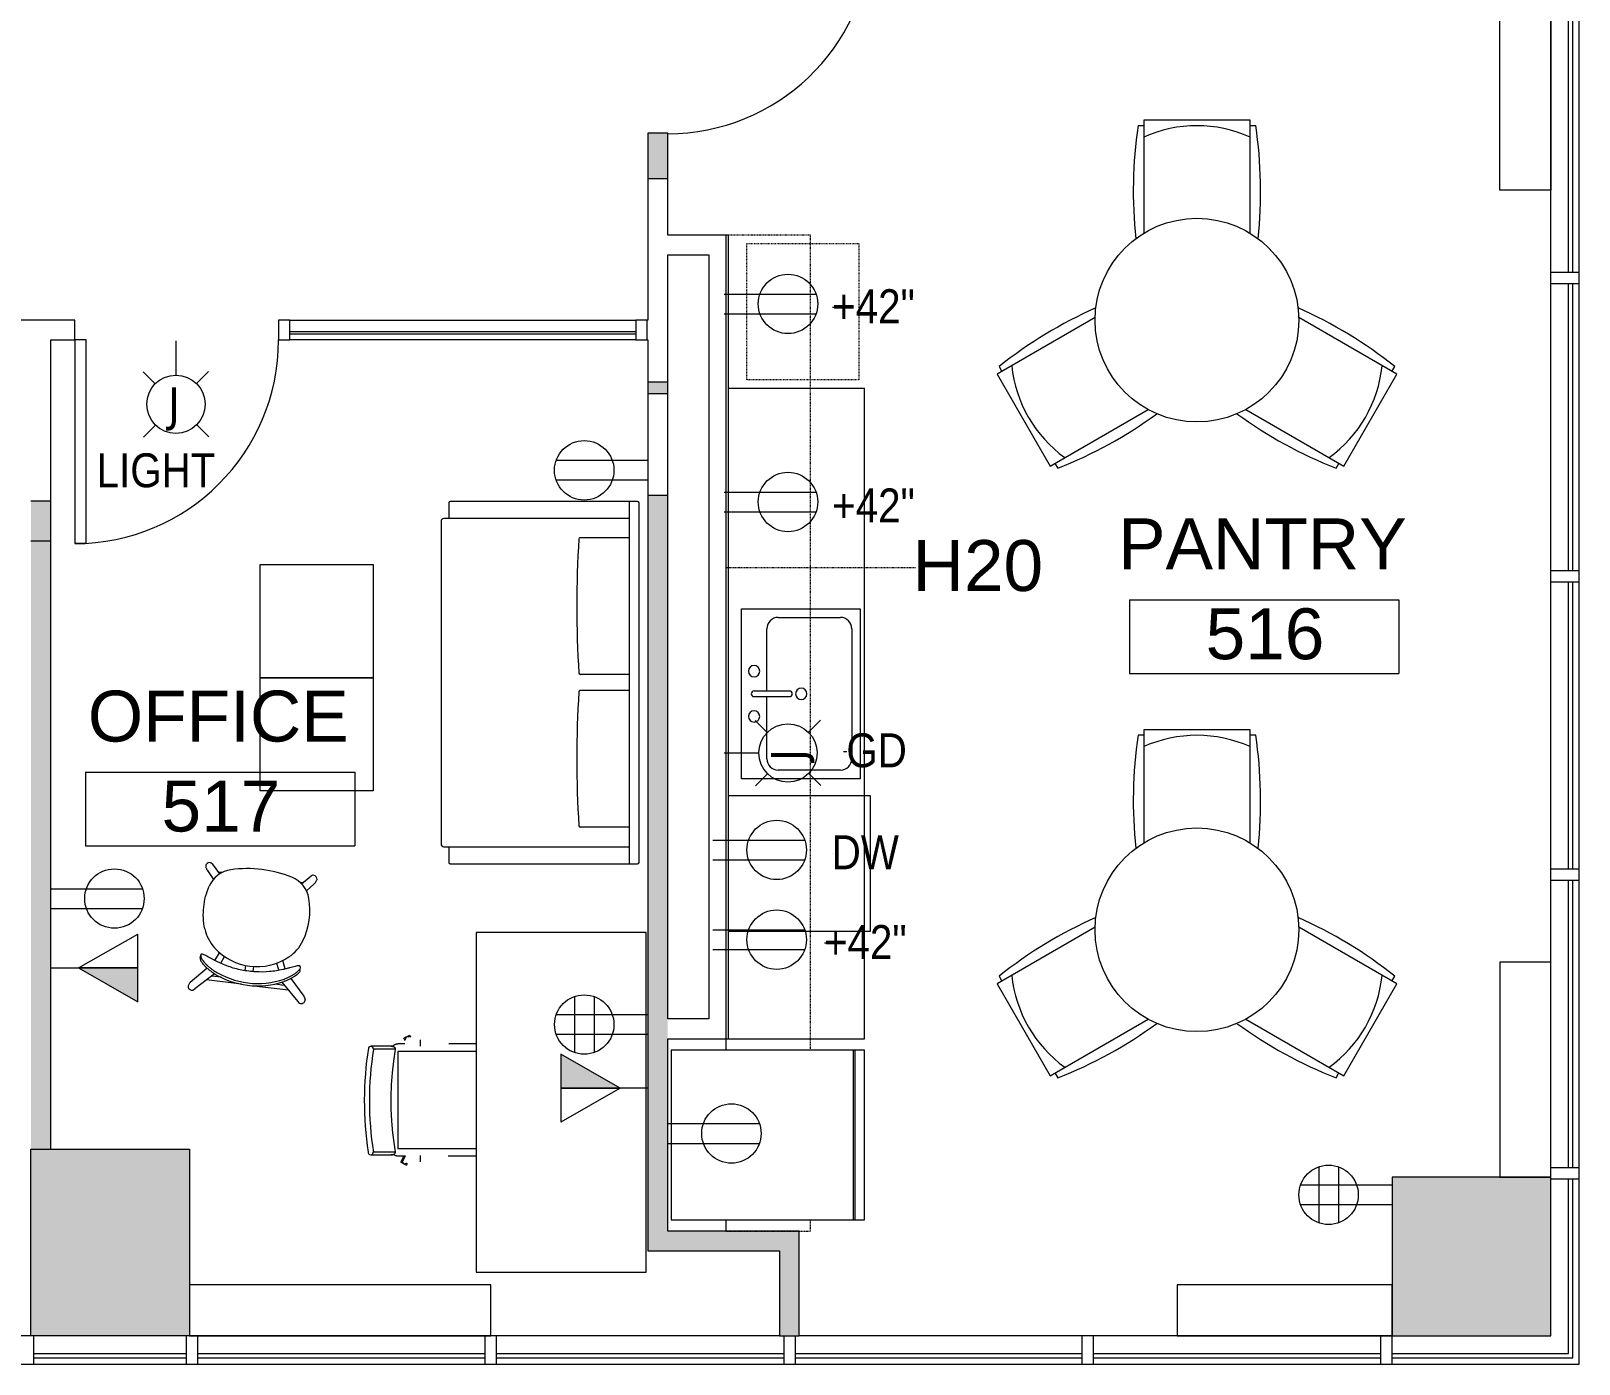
# Model space of a CAD drawing. Header units: inches. Extents: x 1 to 5284, y -575 to 1641.
# Drawn here: x 2940.5 to 3214, y -541 to -305.4 of the extents above; entities that cross this region are included whole.
import ezdxf

# ---------------------------------------------------------------- set-up
doc = ezdxf.new("R2010")
doc.units = ezdxf.units.IN
doc.header["$MEASUREMENT"] = 0
for name, pattern in [('Dash', [0.25, 0.125, -0.125]), ('Dash 1_16_', [0.125, 0.0625, -0.0625]), ('Overhead', [0.15625, 0.09375, -0.0625])]:
    doc.linetypes.add(name, pattern=pattern)
for name, color, linetype, lineweight in [('A-ANNO-NOTE', 131, 'Continuous', 20), ('A-AREA-IDEN', 2, 'Continuous', 20), ('A-DETL', 90, 'Continuous', 9), ('A-DOOR', 31, 'Continuous', 9), ('A-DOOR-FRAM', 31, 'Continuous', 9), ('A-GLAZ', 151, 'Continuous', 9), ('A-GLAZ-EXST', 7, 'Continuous', 9), ('A-WALL-PATT', 111, 'Continuous', 13), ('Bb-col', 7, 'Continuous', 9), ('Bb-cor', 7, 'Continuous', 9), ('CAD background - for revit_dwg', 8, 'Continuous', 9), ('E-ELEC-FIXT-IDEN', 2, 'Continuous', 9), ('G-ANNO-TEXT', 231, 'Continuous', 9), ('I-FURN', 30, 'Continuous', 9), ('I-FURN-PNLS', 30, 'Continuous', 9), ('I-WALL', 2, 'Continuous', 13), ('Mullion', 7, 'Continuous', 9), ('P-SANR-FIXT', 6, 'Continuous', 9), ('Q-CASE', 31, 'Continuous', 9), ('Q-SPCQ', 91, 'Continuous', 9), ('Q-SPCQ-HDLN', 91, 'Continuous', 9)]:
    doc.layers.add(name, color=color, linetype=linetype, lineweight=lineweight)
doc.styles.add('Arial', font='arial.ttf', dxfattribs={"height": 9})
doc.styles.add('Arial_2', font='arial.ttf', dxfattribs={"width": 0.85, "height": 6})
doc.styles.add('Tahoma', font='tahoma.ttf', dxfattribs={"height": 6})

# ---------------------------------------------------------------- blocks, each defined once
blk = doc.blocks.new('Single-Flush - With Sidelight - 36_ x 96_-1748356-New Construction - Tel_Data_Elec Plan')
at = {"layer": 'A-DOOR', "color": 250, "lineweight": 20}
for p, q in [((-16, -1.75), (-18, -1.75)), ((-18, -1.75), (-18, -37.75)), ((-16, -37.75), (-16, -1.75)), ((-16, -37.75), (-18, -37.75))]:
    blk.add_line(p, q, dxfattribs=at)
at = {"layer": 'A-DOOR'}
blk.add_arc((-18, -1.75), 36, 270, 0, dxfattribs=at)
at = {"layer": 'A-DOOR-FRAM', "color": 250, "lineweight": 20}
blk.add_line((83.09, 1.75), (83.09, -1.75), dxfattribs=at)
at = {"layer": 'A-GLAZ', "color": 250, "lineweight": 20}
for p, q in [((20, -0.75), (20, -0.25)), ((20, -0.25), (81.09, -0.25)), ((81.09, -0.75), (20, -0.75)), ((81.09, -0.25), (81.09, -0.75))]:
    blk.add_line(p, q, dxfattribs=at)
blk = doc.blocks.new('Counter Top _No Backsplash_1 - Standard Counter Top 2-1779365-New Construction - Tel_Data_Elec Plan')
at = {"layer": 'Q-CASE', "lineweight": 13}
for p, q in [((-47.26, 0), (-47.26, -14.5)), ((67.71, 0), (67.71, -14.5)), ((-47.26, -14.5), (-47.26, -24)), ((67.71, -14.5), (67.71, -24)), ((-47.26, -24), (67.71, -24))]:
    blk.add_line(p, q, dxfattribs=at)
blk = doc.blocks.new('Upper Cabinet - Standard Upper Cabinet-1757630-New Construction - Tel_Data_Elec Plan')
at = {"layer": 'Q-CASE', "lineweight": 13}
for p, q in [((-45.26, 0), (-47.26, 0)), ((128.77, 0), (-15.26, 0))]:
    blk.add_line(p, q, dxfattribs=at)
at = {"layer": 'Q-CASE', "linetype": 'Overhead'}
for p, q in [((-47.26, 0), (-47.26, -15)), ((128.77, -15), (128.77, 0)), ((-47.26, -15), (-45.26, -15)), ((-15.26, -15), (128.77, -15))]:
    blk.add_line(p, q, dxfattribs=at)
blk = doc.blocks.new('Table _ Chairs - Seats 3 - 3 Diameter-571322-New Construction - Tel_Data_Elec Plan')
at = {"layer": 'I-FURN'}
for p, q in [((-9.37, 34.37), (-10.37, 34.37)), ((-9.37, 35.37), (-9.37, 15.37)), ((9.38, 35.37), (-9.37, 35.37)), ((9.38, 15.37), (9.38, 35.37)), ((10.38, 34.37), (9.38, 34.37)), ((-17.99, 0.44), (-35.32, -9.57)), ((35.32, -9.57), (17.99, 0.44)), ((-34.96, -8.2), (-34.46, -9.07)), ((34.46, -9.07), (34.96, -8.2)), ((-35.32, -9.57), (-25.95, -25.81)), ((25.95, -25.81), (35.32, -9.57)), ((-25.95, -25.81), (-8.62, -15.8)), ((8.62, -15.8), (25.95, -25.81)), ((-25.08, -25.31), (-24.58, -26.17)), ((24.58, -26.17), (25.08, -25.31))]:
    blk.add_line(p, q, dxfattribs=at)
blk.add_circle((0, 0), 18, dxfattribs=at)
for centre, radius, start, end in [((66.41, 22.75), 77.66, 171.3911, 186.1722), ((0, 11.4), 22.97, 65.9148, 114.0852), ((-66.41, 22.75), 77.66, 353.8278, 8.6089), ((13.5, -68.89), 77.66, 113.8278, 128.6089), ((-13.5, -68.89), 77.66, 51.3911, 66.1722), ((-9.87, -5.7), 22.97, 185.9148, 234.0852), ((9.87, -5.7), 22.97, 305.9148, 354.0852), ((-52.91, 46.14), 77.66, 291.3911, 306.1722), ((52.91, 46.14), 77.66, 233.8278, 248.6089)]:
    blk.add_arc(centre, radius, start, end, dxfattribs=at)
blk = doc.blocks.new('Single-Flush - 36_ x 96_-1570086-New Construction - Tel_Data_Elec Plan')
at = {"layer": 'A-DOOR', "color": 250, "lineweight": 20}
for p, q in [((16.25, -1.75), (16.25, -37.77)), ((18, -1.75), (16.25, -1.75)), ((18, -1.75), (18, -37.77)), ((18, -37.77), (16.25, -37.77))]:
    blk.add_line(p, q, dxfattribs=at)
at = {"layer": 'A-DOOR'}
blk.add_arc((18, -1.75), 36.07, 180, 267.2188, dxfattribs=at)
blk = doc.blocks.new('FURN-SEATING-SOFA-2 _ 3 SEAT-LARGE - TWO SEAT-1733016-New Construction - Tel_Data_Elec Plan')
at = {"layer": 'I-FURN'}
for p, q in [((-46.5, 34.72), (-46.5, 1.62)), ((-46.5, 33.22), (17.53, 33.22)), ((17.28, 34.97), (-46.25, 34.97)), ((-43.49, 33.22), (-43.49, 0.5)), ((-40.09, 33.22), (-40.09, 24.54)), ((-15.94, 33.22), (-15.94, 24.6)), ((-13.07, 33.22), (-13.07, 24.54)), ((11.08, 33.22), (11.08, 24.6)), ((14.52, 0.5), (14.52, 33.22)), ((17.53, 1.63), (17.53, 34.72)), ((-46.25, 1.37), (-43.49, 1.37)), ((-42.99, 0), (14.02, 0)), ((14.52, 1.38), (17.28, 1.38))]:
    blk.add_line(p, q, dxfattribs=at)
for centre, radius, start, end in [((-46.25, 34.72), 0.25, 90, 180), ((17.28, 34.72), 0.25, 0, 90), ((-39.88, 24.54), 0.203, 180, 266.3987), ((-28.16, 210.74), 186.77, 266.3987, 273.6817), ((-16.19, 24.6), 0.25, 273.6817, 0), ((-12.86, 24.54), 0.203, 180, 266.3987), ((-1.14, 210.74), 186.77, 266.3987, 273.6817), ((10.83, 24.6), 0.25, 273.6817, 0), ((-46.25, 1.62), 0.25, 180, 270), ((-42.99, 0.5), 0.5, 180, 270), ((14.02, 0.5), 0.5, 270, 0), ((17.28, 1.63), 0.25, 270, 0)]:
    blk.add_arc(centre, radius, start, end, dxfattribs=at)
blk = doc.blocks.new('Steelcase Coalesse - Millbrae - Table - Side - 20__ D x 20__ W x 20__ H-1733018-New Construction - Tel_Data_Elec Plan')
at = {"layer": 'I-FURN'}
for p, q in [((-46.5, 0), (-46.5, 20)), ((-46.5, 20), (-26.54, 20)), ((-26.54, 20), (-26.54, 0)), ((-26.54, 0), (-46.5, 0))]:
    blk.add_line(p, q, dxfattribs=at)
blk = doc.blocks.new('CGI_Bench - CGI_Bench-1733011-New Construction - Tel_Data_Elec Plan')
at = {"layer": 'I-FURN-PNLS'}
h = blk.add_hatch(dxfattribs=at)
h.set_pattern_fill('FP_3', color=256, style=0, pattern_type=2)
h.set_pattern_definition([(180, (32.04, 38.733), (-3e-15, 24), []), (90, (32.04, 38.73), (72, -4e-15), [])])
h.paths.add_polyline_path([(31.46, 41.54), (31.5, 35.78), (31.54, 35.63), (31.75, 35.42), (32.12, 35.36), (32.41, 35.48), (32.45, 35.51), (32.61, 35.78), (32.63, 35.93), (32.58, 41.74), (32.45, 41.95), (32.19, 42.1), (31.81, 42.07), (31.63, 41.95), (31.53, 41.83), (31.48, 41.61)], flags=0)
h = blk.add_hatch(dxfattribs=at)
h.set_pattern_fill('FP_4', color=256, style=0, pattern_type=2)
h.set_pattern_definition([(180, (52.487, 38.733), (-3e-15, 24), []), (90, (52.49, 38.73), (72, -4e-15), [])])
h.paths.add_polyline_path([(51.9, 41.54), (51.93, 35.85), (51.99, 35.63), (52.3, 35.38), (52.49, 35.35), (52.78, 35.42), (52.99, 35.64), (53.07, 35.93), (53.05, 41.69), (52.9, 41.95), (52.64, 42.1), (52.48, 42.12), (52.14, 41.98), (51.98, 41.83), (51.93, 41.62)], flags=0)
for p, q in [((33.23, 48.19), (33.23, 44.33)), ((51.4, 44.31), (51.4, 48.17)), ((32.54, 43.8), (32.54, 42.49)), ((33.87, 43.85), (33.87, 30)), ((50.98, 43.85), (33.87, 43.85)), ((33.87, 43.8), (33.87, 30)), ((50.93, 43.85), (33.93, 43.85)), ((50.98, 30), (50.98, 43.85)), ((50.98, 30), (50.98, 43.8)), ((52.32, 42.6), (52.32, 43.8)), ((31.44, 43.33), (30.91, 42.35)), ((31.2, 42.2), (30.91, 42.35)), ((31.44, 43.33), (32.55, 42.73)), ((31.67, 42.99), (32.54, 42.52)), ((52.85, 42.55), (53.35, 42.79)), ((53.82, 41.78), (53.35, 42.79)), ((53.82, 41.78), (53.54, 41.65)), ((32.54, 34.97), (32.54, 30)), ((52.32, 30), (52.32, 34.86)), ((12, 30), (12, 0)), ((72, 30), (12, 30)), ((72, 0), (72, 30)), ((12, 0), (72, 0))]:
    blk.add_line(p, q, dxfattribs=at)
at = {"layer": 'I-FURN-PNLS', "flags": 128}
for points in [[(32.72, 48.65), (32.72, 48.01), (32.72, 47.43), (32.72, 46.91), (32.72, 46.44), (32.72, 46.03), (32.72, 45.69), (32.72, 45.4), (32.72, 45.17), (32.72, 45), (32.72, 44.89), (32.72, 44.84), (32.72, 44.83)], [(51.91, 44.82), (51.91, 44.85), (51.91, 44.94), (51.91, 45.09), (51.91, 45.3), (51.91, 45.57), (51.91, 45.9), (51.91, 46.29), (51.91, 46.74), (51.91, 47.25), (51.91, 47.81), (51.91, 48.43), (51.91, 48.63)], [(32.79, 44.6), (32.76, 44.55), (32.73, 44.5), (32.7, 44.45), (32.68, 44.4), (32.65, 44.35), (32.63, 44.3), (32.61, 44.25), (32.6, 44.2), (32.58, 44.14), (32.57, 44.09), (32.56, 44.03), (32.55, 43.98), (32.55, 43.92), (32.54, 43.87), (32.54, 43.81), (32.54, 43.8)], [(32.72, 44.83), (32.72, 44.86), (32.72, 44.96), (32.72, 45.04)], [(33.23, 44.33), (33.21, 44.33), (33.19, 44.33), (33.17, 44.33), (33.15, 44.33), (33.13, 44.34), (33.11, 44.34), (33.09, 44.35), (33.07, 44.35), (33.05, 44.36), (33.03, 44.37), (33.01, 44.38), (32.99, 44.38), (32.98, 44.39), (32.96, 44.4), (32.94, 44.42), (32.93, 44.43), (32.91, 44.44), (32.89, 44.45), (32.88, 44.47), (32.86, 44.48), (32.85, 44.5), (32.84, 44.51), (32.82, 44.53), (32.81, 44.54), (32.8, 44.56), (32.79, 44.58), (32.78, 44.6), (32.77, 44.61), (32.76, 44.63), (32.76, 44.65), (32.75, 44.67), (32.74, 44.69), (32.74, 44.71), (32.73, 44.73), (32.73, 44.75), (32.73, 44.77), (32.72, 44.79), (32.72, 44.81), (32.72, 44.83), (32.72, 44.83)], [(51.4, 44.31), (49.3, 44.63), (47.19, 44.87), (45.07, 45.03), (42.95, 45.1), (40.83, 45.08), (38.7, 44.98), (36.59, 44.8), (34.48, 44.53), (33.23, 44.33)], [(51.91, 44.82), (51.91, 44.8), (51.9, 44.78), (51.9, 44.76), (51.9, 44.74), (51.9, 44.72), (51.89, 44.7), (51.89, 44.68), (51.88, 44.66), (51.87, 44.64), (51.87, 44.62), (51.86, 44.6), (51.85, 44.58), (51.84, 44.56), (51.83, 44.55), (51.82, 44.53), (51.81, 44.51), (51.79, 44.5), (51.78, 44.48), (51.77, 44.47), (51.75, 44.45), (51.74, 44.44), (51.72, 44.43), (51.71, 44.41), (51.69, 44.4), (51.67, 44.39), (51.66, 44.38), (51.64, 44.37), (51.62, 44.36), (51.6, 44.35), (51.58, 44.34), (51.56, 44.34), (51.54, 44.33), (51.52, 44.33), (51.5, 44.32), (51.48, 44.32), (51.46, 44.31), (51.44, 44.31), (51.42, 44.31), (51.4, 44.31), (51.4, 44.31)], [(52.32, 43.8), (52.32, 43.85), (52.31, 43.91), (52.31, 43.97), (52.3, 44.02), (52.29, 44.07), (52.28, 44.13), (52.26, 44.18), (52.25, 44.24), (52.23, 44.29), (52.21, 44.34), (52.18, 44.39), (52.16, 44.44), (52.13, 44.49), (52.1, 44.54), (52.07, 44.58), (52.04, 44.63), (52.01, 44.67), (51.97, 44.71), (51.93, 44.76), (51.9, 44.8)], [(51.91, 45.02), (51.91, 44.89), (51.91, 44.83), (51.91, 44.82)], [(31.18, 42.83), (31.15, 42.75), (31.13, 42.65), (31.14, 42.56), (31.18, 42.48), (31.23, 42.4), (31.3, 42.34)], [(31.67, 42.99), (31.59, 43.02), (31.51, 43.03), (31.43, 43.02), (31.35, 42.99), (31.28, 42.95), (31.22, 42.9), (31.18, 42.83)], [(53.58, 42.27), (53.54, 42.34), (53.48, 42.4), (53.42, 42.45), (53.34, 42.48), (53.26, 42.49), (53.18, 42.48), (53.1, 42.46)], [(53.51, 41.85), (53.56, 41.92), (53.6, 42.01), (53.62, 42.1), (53.61, 42.19), (53.58, 42.27)]]:
    blk.add_lwpolyline(points, dxfattribs=at)
at = {"layer": 'I-FURN-PNLS'}
for centre, radius, start, end in [((33.93, 43.8), 0.053, 90, 180), ((50.93, 43.8), 0.053, 0, 90), ((31.51, 42.65), 0.373, 151.6127, 165.6924), ((31.51, 42.65), 0.373, 127.5002, 151.6127), ((53.24, 42.12), 0.373, 25, 49.1125), ((53.24, 42.12), 0.373, 10.9203, 25)]:
    blk.add_arc(centre, radius, start, end, dxfattribs=at)
for centre, major_axis, ratio, start_param, end_param in [((42.26, 1.13), (54.09, 0), 0.899459, 1.397913, 1.738627), ((33.23, 48.65), (0.507, 0), 0.899459, 1.570796, 4.712389), ((42.26, 1.13), (53.09, 0), 0.899459, 1.397883, 1.741819), ((51.4, 48.63), (-0.507, 0), 0.899459, 1.570796, 4.369819), ((33.23, 45.04), (0.507, 0), 0.99468, 3.141593, 3.403392), ((51.4, 45.02), (0.507, 0), 0.99468, 6.239129, 6.428751)]:
    blk.add_ellipse(centre, major_axis=major_axis, ratio=ratio, start_param=start_param, end_param=end_param, dxfattribs=at)
blk = doc.blocks.new('JCR4_JCR5_US - JCR4-1733013-New Construction - Tel_Data_Elec Plan')
at = {"layer": 'I-FURN'}
for p, q in [((-10.2, 10.88), (-10.37, 11.26)), ((-5.96, 8.77), (-9.16, 11.83)), ((6.04, 8.74), (9.19, 11.82)), ((10.23, 10.95), (10.38, 11.28)), ((-7.44, 7.96), (-10.12, 10.77)), ((-1.08, 10), (-7.25, 10)), ((-4.83, 9.22), (-6.43, 9.22)), ((1.08, 10), (7.33, 10)), ((4.82, 9.22), (6.53, 9.22)), ((7.47, 7.93), (10.13, 10.79)), ((-8.87, 6.32), (-8.85, 6.53)), ((-8.87, 6.32), (-8.87, 5.78)), ((-6.24, 6.38), (-5.62, 4.95)), ((-5.18, 6.75), (-4.65, 5.53)), ((-0.68, 7.54), (-0.68, 6.63)), ((0.75, 7.54), (0.75, 6.62)), ((5.19, 6.78), (4.64, 5.52)), ((6.26, 6.41), (5.62, 4.94)), ((8.87, 6.32), (8.84, 6.53)), ((8.87, 6.32), (8.87, 5.79)), ((-9.51, -9.2), (-8.28, -7.79)), ((9.51, -9.19), (8.28, -7.77)), ((-9.81, -9.68), (-9.86, -9.79)), ((-7.26, -8.93), (-8.77, -10.49)), ((-6.92, -9.18), (-7.5, -9.18)), ((6.89, -9.18), (7.51, -9.18)), ((7.25, -8.91), (8.77, -10.48)), ((9.81, -9.67), (9.86, -9.77))]:
    blk.add_line(p, q, dxfattribs=at)
for centre, radius, start, end in [((-9.78, 11.47), 0.628, 166.1474, 199.8082), ((-9.77, 11.47), 0.641, 121.9105, 166.1469), ((-9.63, 11.25), 0.899, 107.5968, 121.7121), ((-9.73, 11.44), 0.692, 34.8142, 104.6914), ((9.75, 11.43), 0.678, 75.592, 144.5315), ((9.65, 11.24), 0.884, 58.7684, 72.2669), ((9.77, 11.45), 0.641, 13.8528, 58.0897), ((9.71, 11.18), 0.567, 317.0423, 335.9672), ((9.78, 11.46), 0.628, 343.8206, 13.8528), ((-9.71, 11.16), 0.566, 209.829, 223.601), ((-0.01, -3.48), 10.13, 49.164, 130.836), ((-1.93, -1.26), 7.2, 130.836, 161.2232), ((1.9, -1.26), 7.2, 18.7614, 49.164), ((3.02, -2.95), 12.43, 161.2232, 196.5607), ((-4.15, -5.08), 4.95, 196.5607, 254.9181), ((4.12, -5.08), 4.95, 285.0819, 343.455), ((-9.38, -9.99), 0.519, 157, 181.5753), ((-9.18, -9.99), 0.716, 181.5753, 222.4247), ((-8.15, -10.39), 1.8, 139, 157), ((-9.27, -10.07), 0.594, 222.4247, 267.5753), ((-9.21, -10.02), 0.651, 262.5828, 312.7695), ((-0.01, 10.26), 20.83, 254.9181, 285.0819), ((9.21, -10), 0.651, 227.2305, 277.4172), ((9.27, -10.05), 0.594, 272.4247, 317.5753), ((8.15, -10.37), 1.8, 23, 41), ((9.18, -9.97), 0.716, 317.5753, 358.4247), ((9.38, -9.98), 0.519, 358.4247, 23)]:
    blk.add_arc(centre, radius, start, end, dxfattribs=at)
for centre, major_axis, ratio, start_param, end_param in [((0, -4.56), (-14.63, 0.06), 0.998476, 4.272146, 5.16045), ((0, -4.58), (-14.23, 0.06), 0.998613, 4.258968, 5.173893), ((1.04, 13.33), (9.82, 7.83), 0.171248, 2.935459, 3.086797), ((0.03, 12.52), (-8.76, 6.98), 0.171276, 3.198737, 3.354244)]:
    blk.add_ellipse(centre, major_axis=major_axis, ratio=ratio, start_param=start_param, end_param=end_param, dxfattribs=at)
for points, knots in [([(-8.85, 6.53), (-8.83, 6.58), (-8.79, 6.67), (-8.69, 6.82), (-8.59, 6.94), (-8.47, 7.07), (-8.29, 7.26), (-8.02, 7.5), (-7.65, 7.8), (-7.23, 8.1), (-6.77, 8.38), (-6.45, 8.54), (-6.28, 8.62)], [0, 0, 0, 0, 0.125, 0.1875, 0.25, 0.3125, 0.375, 0.5, 0.625, 0.75, 0.875, 1, 1, 1, 1]), ([(6.28, 8.62), (6.45, 8.54), (6.77, 8.38), (7.23, 8.1), (7.65, 7.8), (8.02, 7.5), (8.28, 7.26), (8.47, 7.07), (8.58, 6.94), (8.68, 6.82), (8.79, 6.67), (8.83, 6.58), (8.84, 6.53)], [0, 0, 0, 0, 0.125, 0.25, 0.375, 0.5, 0.625, 0.6875, 0.75, 0.8125, 0.875, 1, 1, 1, 1]), ([(-6.28, 8.17), (-6.45, 8.09), (-6.77, 7.92), (-7.23, 7.63), (-7.65, 7.32), (-8.02, 7.01), (-8.29, 6.76), (-8.47, 6.57), (-8.59, 6.44), (-8.69, 6.31), (-8.79, 6.16), (-8.83, 6.07), (-8.85, 6.02)], [0, 0, 0, 0, 0.125, 0.25, 0.375, 0.5, 0.625, 0.6875, 0.75, 0.8125, 0.875, 1, 1, 1, 1]), ([(-5.85, 6.53), (-5.49, 6.66), (-4.74, 6.91), (-3.18, 7.3), (-1.14, 7.58), (1.36, 7.57), (3.39, 7.27), (4.93, 6.88), (5.67, 6.63), (6.03, 6.5)], [0, 0, 0, 0, 0.1, 0.2, 0.4, 0.6, 0.8, 0.9, 1, 1, 1, 1]), ([(8.84, 6.02), (8.83, 6.07), (8.79, 6.16), (8.68, 6.31), (8.58, 6.44), (8.46, 6.58), (8.28, 6.77), (8.02, 7.02), (7.65, 7.33), (7.23, 7.63), (6.77, 7.92), (6.45, 8.09), (6.28, 8.17)], [0, 0, 0, 0, 0.125, 0.1875, 0.25, 0.3125, 0.375, 0.5, 0.625, 0.75, 0.875, 1, 1, 1, 1])]:
    blk.add_open_spline(points, degree=3, knots=knots, dxfattribs=at)
for points in [[(-8.84, 5.61), (-8.82, 5.57), (-8.76, 5.52), (-8.57, 5.52), (-8.29, 5.59), (-7.92, 5.72), (-7.49, 5.89), (-6.99, 6.09), (-6.44, 6.31), (-6.05, 6.46), (-5.85, 6.53)], [(6.03, 6.5), (6.22, 6.43), (6.59, 6.29), (7.11, 6.08), (7.57, 5.89), (7.98, 5.73), (8.33, 5.62), (8.59, 5.55), (8.77, 5.56), (8.83, 5.61), (8.84, 5.64)], [(8.72, 1.05), (9.13, -0.15), (9.58, -2.7), (9.23, -5.26), (8.86, -6.49)]]:
    blk.add_open_spline(points, degree=3, dxfattribs=at)
blk = doc.blocks.new('SPEC-APPL-DISHWASHER - 34_H x 24_W x 25_D ADA-1751838-New Construction - Tel_Data_Elec Plan')
at = {"layer": 'Q-SPCQ'}
for p, q in [((-12, -2), (-12, 12.5)), ((12, 12.5), (12, -2)), ((-12, -12.5), (-12, -2)), ((12, -2), (12, -12.5)), ((-12, -11.5), (12, -11.5)), ((12, -12.5), (-12, -12.5))]:
    blk.add_line(p, q, dxfattribs=at)
blk = doc.blocks.new('SPEC-APPL-REFRIGERATOR-BOTTOM FREEZER1 - 36_ x 32_ _25 cu_ft__-1752804-New Construction - Tel_Data_Elec Plan')
at = {"layer": 'Q-SPCQ'}
for p, q in [((16.875, -2.125), (-13.125, -2.125)), ((-13.125, -2.125), (-13.125, -34.625)), ((16.875, -34.625), (16.875, -2.125)), ((16.875, -34.25), (-13.125, -34.25)), ((-13.125, -34.25), (-13.125, -36.25)), ((-13.125, -34.625), (16.875, -34.625)), ((16.875, -36.25), (16.875, -34.25)), ((-13.125, -36.25), (16.875, -36.25))]:
    blk.add_line(p, q, dxfattribs=at)
blk = doc.blocks.new('Sink Kitchen-Single - 30_ x 21_-1754605-New Construction - Tel_Data_Elec Plan')
at = {"layer": 'P-SANR-FIXT', "lineweight": 13}
for p, q in [((-14.38, 10.41), (15.62, 10.41)), ((-14.38, 1.66), (-14.38, 10.41)), ((-10.88, 8.91), (12.12, 8.91)), ((15.62, 10.41), (15.62, 1.66)), ((-12.88, 1.66), (-12.88, 6.91)), ((14.12, 6.91), (14.12, 1.66)), ((-14.38, -10.59), (-14.38, 1.66)), ((-12.88, -4.09), (-12.88, 1.66)), ((14.12, 1.66), (14.12, -4.09)), ((15.62, 1.66), (15.62, -10.59)), ((0.12, -8.34), (0.12, -2.09)), ((1.12, -8.34), (1.12, -2.09)), ((0.12, -6.09), (-10.88, -6.09)), ((12.12, -6.09), (1.12, -6.09)), ((15.62, -10.59), (-14.38, -10.59))]:
    blk.add_line(p, q, dxfattribs=at)
for centre, radius, start, end in [((-10.88, 6.91), 2, 90, 180), ((12.12, 6.91), 2, 360, 90), ((0.62, 0), 1, 360, 180), ((0.62, 0), 1, 180, 0), ((0.62, -2.09), 0.5, 360, 180), ((-10.88, -4.09), 2, 180, 270), ((12.12, -4.09), 2, 270, 0), ((-3.38, -8.34), 1, 360, 180), ((4.62, -8.34), 1, 0, 180), ((-3.38, -8.34), 1, 180, 0), ((0.62, -8.34), 0.5, 180, 0), ((4.62, -8.34), 1, 180, 0)]:
    blk.add_arc(centre, radius, start, end, dxfattribs=at)
blk = doc.blocks.new('SPEC-APPL-MICROWAVE - 24_W x 18_D x 14_H-1774123-New Construction - Tel_Data_Elec Plan')
at = {"layer": 'Q-SPCQ-HDLN', "linetype": 'Dash'}
for p, q in [((-12.0625, -2.25), (-12.0625, 9)), ((-12.0625, 9), (12.0625, 9)), ((12.0625, 9), (12.0625, -2.25)), ((-12.0625, -10.75), (-12.0625, -2.25)), ((12.0625, -2.25), (12.0625, -10.75)), ((12.0625, -10.75), (-12.0625, -10.75))]:
    blk.add_line(p, q, dxfattribs=at)
blk = doc.blocks.new('CAD background - for revit_dwg-1564186-New Construction - Tel_Data_Elec Plan')
at = {"lineweight": 9}
h = blk.add_hatch(color=256, dxfattribs=at)
h.paths.add_polyline_path([(1469.42, 5), (1473.5, 5), (1473.5, 38), (1445.5, 38), (1445.5, 5), (1468.92, 5)], flags=0)
h.paths.add_polyline_path([(2194, 5), (2194, 33), (2166, 33), (2166, 5)], flags=0)
h.paths.add_polyline_path([(245.5, 5), (273.5, 5), (273.5, 38), (245.5, 38)], flags=0)
h.paths.add_polyline_path([(485.5, 5), (513.5, 5), (513.5, 38), (485.5, 38)], flags=0)
h.paths.add_polyline_path([(1233.5, 5), (1233.5, 38), (1205.5, 38), (1205.5, 5), (1230, 5)], flags=0)
h.paths.add_polyline_path([(1953.5, 5), (1953.5, 38), (1925.5, 38), (1925.5, 5), (1945.8, 5)], flags=0)
h.paths.add_polyline_path([(965.5, 5), (993.5, 5), (993.5, 38), (965.5, 38)], flags=0)
h.paths.add_polyline_path([(1685.5, 5), (1713.5, 5), (1713.5, 38), (1685.5, 38), (1685.5, 16.3)], flags=0)
h.paths.add_polyline_path([(725.5, 5), (753.5, 5), (753.5, 38), (725.5, 38), (725.5, 16.3)], flags=0)
h.paths.add_polyline_path([(737.41, 245), (751.5, 245), (751.5, 250), (755, 250), (755, 275.5), (726.5, 275.5), (726.5, 245), (730, 245)], flags=0)
h.paths.add_polyline_path([(2161, 245.5), (2194, 245.5), (2194, 273.5), (2161, 273.5)], flags=0)
h.paths.add_polyline_path([(5, 245.5), (38, 245.5), (38, 273.5), (5, 273.5)], flags=0)
h.paths.add_polyline_path([(1229, 246.5), (1232.5, 246.5), (1232.5, 272.25), (1208.75, 272.25), (1208.75, 246.5)], flags=0)
h.paths.add_polyline_path([(1952.5, 246.5), (1952.5, 272.5), (1891.5, 272.5), (1891.5, 246.5), (1947, 246.5)], flags=0)
h.paths.add_polyline_path([(1472.5, 246.5), (1472.5, 272.5), (1446.5, 272.5), (1446.5, 246.5), (1469, 246.5)], flags=0)
h.paths.add_polyline_path([(491.17, 246.5), (512.5, 246.5), (512.5, 272.5), (486.5, 272.5), (486.5, 246.5)], flags=0)
h.paths.add_polyline_path([(1709, 246.5), (1712.5, 246.5), (1712.5, 272.5), (1686.5, 272.5), (1686.5, 246.5), (1690, 246.5)], flags=0)
h.paths.add_polyline_path([(999, 250), (1022, 250), (1022, 272.5), (970, 272.5), (970, 250)], flags=0)
h.paths.add_polyline_path([(5, 485.5), (38, 485.5), (38, 513.5), (5, 513.5)], flags=0)
h.paths.add_polyline_path([(2194, 485.5), (2194, 513.5), (2161, 513.5), (2161, 485.5)], flags=0)
h.paths.add_polyline_path([(1945.8, 486.5), (1952.5, 486.5), (1952.5, 512.5), (1926.5, 512.5), (1926.5, 486.5), (1943.5, 486.5)], flags=0)
h.paths.add_polyline_path([(1690, 486.5), (1712.5, 486.5), (1712.5, 512.5), (1686.5, 512.5), (1686.5, 486.5)], flags=0)
h.paths.add_polyline_path([(1451.02, 486.5), (1476.77, 486.5), (1476.77, 512.5), (1450.77, 512.5), (1450.77, 486.5)], flags=0)
h.paths.add_polyline_path([(752.5, 486.5), (752.5, 512.5), (726.5, 512.5), (726.5, 486.5), (730, 486.5)], flags=0)
h.paths.add_polyline_path([(486.5, 486.5), (512.5, 486.5), (512.5, 512.5), (486.5, 512.5)], flags=0)
h.paths.add_polyline_path([(272.5, 486.5), (272.5, 512.5), (246.5, 512.5), (246.5, 486.5)], flags=0)
h.paths.add_polyline_path([(38, 725.5), (38, 753.5), (5, 753.5), (5, 725.5)], flags=0)
h.paths.add_polyline_path([(2161, 725.5), (2194, 725.5), (2194, 753.5), (2161, 753.5)], flags=0)
h.paths.add_polyline_path([(752.5, 726.5), (752.5, 752.5), (726.5, 752.5), (726.5, 726.5)], flags=0)
h.paths.add_polyline_path([(1450.77, 726.5), (1476.77, 726.5), (1476.77, 752.5), (1450.77, 752.5)], flags=0)
h.paths.add_polyline_path([(1686.5, 726.5), (1712.5, 726.5), (1712.5, 752.5), (1686.5, 752.5)], flags=0)
h.paths.add_polyline_path([(246.5, 726.5), (272.5, 726.5), (272.5, 752.5), (246.5, 752.5)], flags=0)
h.paths.add_polyline_path([(486.5, 726.5), (512.5, 726.5), (512.5, 752.5), (486.5, 752.5)], flags=0)
h.paths.add_polyline_path([(1952.5, 726.5), (1952.5, 752.5), (1926.5, 752.5), (1926.5, 726.5)], flags=0)
h.paths.add_polyline_path([(5, 965.5), (38, 965.5), (38, 993.5), (5, 993.5)], flags=0)
h.paths.add_polyline_path([(2194, 965.5), (2194, 993.5), (2161, 993.5), (2161, 965.5)], flags=0)
h.paths.add_polyline_path([(728.81, 966.5), (752.5, 966.5), (752.5, 992.5), (728.81, 992.5), (728.81, 991)], flags=0)
h.paths.add_polyline_path([(1206.5, 966.5), (1232.5, 966.5), (1232.5, 992.5), (1206.5, 992.5), (1206.5, 977.34)], flags=0)
h.paths.add_polyline_path([(1446.5, 966.5), (1472.5, 966.5), (1472.5, 992.5), (1446.5, 992.5), (1446.5, 981.01)], flags=0)
h.paths.add_polyline_path([(992.5, 966.5), (992.5, 992.5), (966.5, 992.5), (966.5, 966.5)], flags=0)
h.paths.add_polyline_path([(1712.5, 966.5), (1712.5, 992.5), (1686.5, 992.5), (1686.5, 966.5)], flags=0)
h.paths.add_polyline_path([(512.5, 966.5), (512.5, 992.5), (486.5, 992.5), (486.5, 966.5)], flags=0)
h.paths.add_polyline_path([(1952.5, 966.5), (1952.5, 992.5), (1926.5, 992.5), (1926.5, 966.5)], flags=0)
h.paths.add_polyline_path([(272.5, 966.5), (272.5, 992.5), (246.5, 992.5), (246.5, 966.5)], flags=0)
at = {"layer": 'A-GLAZ-EXST'}
for p, q in [((2197.13, 193), (2197.13, 243.75)), ((2197.88, 193), (2197.88, 243.75)), ((2197.13, 140.25), (2197.13, 191)), ((2197.88, 140.25), (2197.88, 191)), ((2197.13, 87.5), (2197.13, 138.25)), ((2197.88, 87.5), (2197.88, 138.25)), ((2197.13, 34.75), (2197.13, 85.5)), ((2197.88, 34.75), (2197.88, 85.5)), ((1926, 1.87), (1953, 1.87)), ((1926, 1.12), (1953, 1.12)), ((1955, 1.87), (2005.75, 1.87)), ((1955, 1.12), (2005.75, 1.12)), ((2007.75, 1.87), (2058.5, 1.87)), ((2007.75, 1.12), (2058.5, 1.12)), ((2060.5, 1.87), (2111.25, 1.87)), ((2060.5, 1.12), (2111.25, 1.12)), ((2113.25, 1.87), (2164, 1.87)), ((2113.25, 1.12), (2164, 1.12))]:
    blk.add_line(p, q, dxfattribs=at)
at = {"layer": 'A-GLAZ-EXST', "flags": 128}
for points in [[(2166, 1.87), (2197.13, 1.87), (2197.13, 32.75)], [(2166, 1.12), (2197.88, 1.12), (2197.88, 32.75)]]:
    blk.add_lwpolyline(points, dxfattribs=at)
at = {"layer": 'Bb-col'}
blk.add_line((1925.5, 5), (1925.5, 38), dxfattribs=at)
at = {"layer": 'Bb-col', "flags": 128}
blk.add_lwpolyline([(1929, 38), (1953.5, 38), (1953.5, 5), (1925.5, 5)], dxfattribs=at)
blk.add_lwpolyline([(2194, 5), (2194, 33), (2166, 33), (2166, 5)], close=True, dxfattribs=at)
at = {"layer": 'Bb-cor'}
for p, q in [((2194, 32.75), (2194, 377.78)), ((2057.75, 5), (1821.25, 5))]:
    blk.add_line(p, q, dxfattribs=at)
at = {"layer": 'Bb-cor', "flags": 128}
for points in [[(0, 1074.28), (0, 0), (2199, 0), (2199, 1074.28)], [(2166, 5), (2166, 14), (2128, 14), (2128, 5), (2166, 5), (2061.25, 5)]]:
    blk.add_lwpolyline(points, dxfattribs=at)
for points in [[(2194, 245.5), (2194, 207.5), (2185, 207.5), (2185, 245.5)], [(2194, 33), (2194, 71), (2185, 71), (2185, 33)], [(1953.5, 14), (1953.5, 5), (2006.75, 5), (2006.75, 14)]]:
    blk.add_lwpolyline(points, close=True, dxfattribs=at)
at = {"layer": 'Mullion'}
for p, q in [((2194, 193), (2199, 193)), ((2194, 191), (2199, 191)), ((2194, 140.25), (2199, 140.25)), ((2194, 138.25), (2199, 138.25)), ((2194, 87.5), (2199, 87.5)), ((2194, 85.5), (2199, 85.5)), ((2194, 34.75), (2199, 34.75)), ((2194, 32.75), (2199, 32.75)), ((1926, 0), (1926, 5)), ((1953, 0), (1953, 5)), ((1955, 0), (1955, 5)), ((2005.75, 0), (2005.75, 5)), ((2007.75, 0), (2007.75, 5)), ((2058.5, 5), (2058.5, 0)), ((2060.5, 5), (2060.5, 0)), ((2111.25, 0), (2111.25, 5)), ((2113.25, 0), (2113.25, 5)), ((2164, 0), (2164, 5)), ((2166, 0), (2166, 5))]:
    blk.add_line(p, q, dxfattribs=at)
blk = doc.blocks.new('FORM Room Tag - Name _ Number-61107-New Construction - Tel_Data_Elec Plan')
at = {"layer": 'A-AREA-IDEN'}
for p, q in [((-0.2444, -0.0231), (-0.2444, -0.1589)), ((-0.2444, -0.0231), (0.2515, -0.0231)), ((0.2515, -0.0231), (0.2515, -0.1589)), ((-0.2444, -0.1589), (0.2515, -0.1589))]:
    blk.add_line(p, q, dxfattribs=at)

msp = doc.modelspace()

# ---------------------------------------------------------------- hatches: boundary and pattern name
at = {"layer": 'A-ANNO-NOTE', "lineweight": 9}
for points in [[(2959.35, -477.01), (2959.35, -471.01), (2948.89, -471.01)], [(3044.56, -492.26), (3034.1, -486.26), (3034.1, -492.26)]]:
    msp.add_hatch(color=256, dxfattribs=at).paths.add_polyline_path(points, flags=0)
at = {"layer": 'A-WALL-PATT'}
h = msp.add_hatch(color=8, dxfattribs=at)
h.paths.add_polyline_path([(3049.47, -521.01), (3052.97, -521.01), (3052.97, -387.48), (3049.47, -387.48), (3049.47, -454.18)], flags=0)
h.paths.add_polyline_path([(3049.47, -369.48), (3052.97, -369.48), (3052.97, -367.48), (3049.47, -367.48)], flags=0)
h.paths.add_polyline_path([(3049.47, -331.48), (3052.97, -331.48), (3052.97, -323.48), (3049.47, -323.48)], flags=0)
h.paths.add_polyline_path([(3049.47, -287.48), (3052.97, -287.48), (3052.97, -277.77), (3049.47, -277.77)], flags=0)
h.paths.add_polyline_path([(3051.97, -205.51), (3052.97, -205.51), (3052.97, -203.51), (3049.47, -203.51), (3049.47, -205.51), (3051.47, -205.51)], flags=0)
h.paths.add_polyline_path([(3049.47, -167.48), (3052.97, -167.48), (3052.97, -155.51), (3049.47, -155.51)], flags=0)
h.paths.add_polyline_path([(3052.97, -118.26), (3052.97, -116.26), (3049.47, -116.26), (3049.47, -118.26), (3051.97, -118.26)], flags=0)
h.paths.add_polyline_path([(3052.97, -72.98), (3052.97, -43.26), (3049.47, -43.26), (3049.47, -72.98), (3051.97, -72.98)], flags=0)
for points in [[(2943.97, -503.01), (2943.97, -388.51), (2940.47, -388.51), (2940.47, -503.01)], [(3072.72, -521.01), (3076.22, -521.01), (3076.22, -517.51), (3052.97, -517.51), (3052.97, -521.01), (3063.22, -521.01)], [(3076.22, -536.01), (3076.22, -521.01), (3072.72, -521.01), (3072.72, -536.01)]]:
    msp.add_hatch(color=8, dxfattribs=at).paths.add_polyline_path(points, flags=0)

# ---------------------------------------------------------------- linework, layer by layer
at = {"layer": 'A-ANNO-NOTE'}
for p, q in [((3062.97, -351.9), (3079.17, -351.9)), ((3062.97, -355.38), (3079.17, -355.38)), ((2966.09, -360.14), (2966.09, -366.23)), ((2962.41, -367.77), (2960.28, -365.65)), ((2969.7, -367.71), (2971.83, -365.58)), ((2962.47, -375.06), (2960.35, -377.19)), ((2969.77, -375), (2971.89, -377.12)), ((3049.47, -381.31), (3033.27, -381.31)), ((3049.47, -384.79), (3033.27, -384.79)), ((3062.97, -386.91), (3079.17, -386.91)), ((3062.97, -390.4), (3079.17, -390.4)), ((3070.54, -429.39), (3068.42, -427.27)), ((3077.83, -429.33), (3079.96, -427.2)), ((3062.97, -433.01), (3069.06, -433.01)), ((3070.61, -436.68), (3068.48, -438.81)), ((3077.9, -436.62), (3080.02, -438.74)), ((3060.97, -448.41), (3077.17, -448.41)), ((3060.97, -451.9), (3077.17, -451.9)), ((2943.97, -457), (2960.17, -457)), ((2943.97, -460.48), (2960.17, -460.48)), ((3060.97, -464.27), (3077.17, -464.27)), ((2948.89, -471.01), (2959.35, -465.01)), ((2959.35, -477.01), (2959.35, -465.01)), ((3060.97, -467.76), (3077.17, -467.76)), ((2943.97, -471.01), (2959.35, -471.01)), ((2959.35, -471.01), (2948.89, -471.01)), ((2948.89, -471.01), (2959.35, -477.01)), ((2948.89, -471.01), (2959.35, -477.01)), ((2959.35, -477.01), (2959.35, -471.01)), ((3036.49, -476.06), (3036.49, -485.97)), ((3039.97, -476.06), (3039.97, -485.97)), ((3049.47, -479.27), (3033.28, -479.27)), ((3049.47, -482.76), (3033.28, -482.76)), ((3034.1, -486.26), (3034.1, -492.26)), ((3044.56, -492.26), (3034.1, -486.26)), ((3034.1, -486.26), (3034.1, -498.26)), ((3044.56, -492.26), (3034.1, -486.26)), ((3034.1, -492.26), (3044.56, -492.26)), ((3049.47, -492.26), (3034.1, -492.26)), ((3044.56, -492.26), (3034.1, -498.26)), ((3052.97, -498.52), (3069.17, -498.52)), ((3052.97, -502.01), (3069.17, -502.01)), ((3167.99, -506.16), (3167.99, -516.07)), ((3171.47, -506.16), (3171.47, -516.07)), ((3180.97, -509.37), (3164.78, -509.37)), ((3180.97, -512.86), (3164.78, -512.86))]:
    msp.add_line(p, q, dxfattribs=at)
for centre, radius in [((3074.22, -353.64), 5.25), ((2966.09, -371.38), 5.16), ((3038.22, -383.05), 5.25), ((3074.22, -388.65), 5.25), ((3074.22, -433.01), 5.16), ((3072.22, -450.15), 5.25), ((2955.22, -458.74), 5.25), ((3072.22, -466.01), 5.25), ((3038.23, -481.01), 5.25), ((3064.22, -500.26), 5.25), ((3169.73, -511.11), 5.25)]:
    msp.add_circle(centre, radius, dxfattribs=at)
at = {"layer": 'A-DETL', "linetype": 'Dash 1_16_'}
msp.add_line((3063.22, -400.23), (3096.72, -400.23), dxfattribs=at)
at = {"layer": 'E-ELEC-FIXT-IDEN'}
for p, q in [((3084.05, -354.27), (3082.11, -354.27)), ((3084.05, -432.77), (3084.62, -432.77)), ((3082.05, -450.78), (3082.04, -450.78)), ((3082.05, -466.64), (3080.66, -466.64))]:
    msp.add_line(p, q, dxfattribs=at)
at = {"layer": 'I-WALL', "color": 250, "lineweight": 20}
for p, q in [((3052.97, -323.48), (3049.47, -323.48)), ((3049.47, -323.48), (3049.47, -356.51)), ((3052.97, -341.48), (3052.97, -323.48)), ((3063.72, -341.48), (3052.97, -341.48)), ((3063.72, -483.51), (3063.72, -341.48)), ((3052.97, -480.01), (3052.97, -344.98)), ((3052.97, -344.98), (3060.22, -344.98)), ((3060.22, -344.98), (3060.22, -480.01)), ((2948.22, -356.51), (2936.22, -356.51)), ((2948.22, -360.01), (2948.22, -356.51)), ((2986.22, -356.51), (2984.22, -356.51)), ((2984.22, -356.51), (2984.22, -360.01)), ((2986.22, -360.01), (2986.22, -356.51)), ((3049.47, -356.51), (3047.31, -356.51)), ((3047.31, -356.51), (3047.31, -360.01)), ((2943.97, -360.01), (2948.22, -360.01)), ((2943.97, -503.01), (2943.97, -360.01)), ((2984.22, -360.01), (2986.22, -360.01)), ((3047.31, -360.01), (3049.47, -360.01)), ((3049.47, -360.01), (3049.47, -521.01)), ((2943.97, -388.51), (2940.47, -388.51)), ((2940.47, -395.51), (2943.97, -395.51)), ((3060.22, -480.01), (3052.97, -480.01)), ((3052.97, -517.51), (3052.97, -483.51)), ((3052.97, -483.51), (3063.72, -483.51)), ((2940.47, -503.01), (2943.97, -503.01)), ((3076.22, -517.51), (3052.97, -517.51)), ((3076.22, -536.01), (3076.22, -517.51)), ((3049.47, -521.01), (3072.72, -521.01)), ((3072.72, -521.01), (3072.72, -536.01)), ((3072.72, -536.01), (3076.22, -536.01))]:
    msp.add_line(p, q, dxfattribs=at)
at = {"layer": 'I-WALL'}
for p, q in [((3049.47, -331.48), (3052.97, -331.48)), ((2986.22, -356.51), (3047.31, -356.51)), ((3047.31, -360.01), (2986.22, -360.01)), ((3052.97, -367.48), (3049.47, -367.48)), ((3049.47, -369.48), (3052.97, -369.48)), ((3052.97, -387.48), (3049.47, -387.48))]:
    msp.add_line(p, q, dxfattribs=at)

# ---------------------------------------------------------------- block references
at = {"layer": 'A-AREA-IDEN', "xscale": 95.99999999999994, "yscale": 95.99999999999994, "zscale": 95.99999999999994}
for p in [(3158.02, -403.73), (2973.56, -434.17)]:
    msp.add_blockref('FORM Room Tag - Name _ Number-61107-New Construction - Tel_Data_Elec Plan', p, dxfattribs=at)
at = {"layer": 'A-DOOR', "lineweight": 13, "rotation": 89.9999999999999}
msp.add_blockref('Single-Flush - 36_ x 96_-1570086-New Construction - Tel_Data_Elec Plan', (3051.22, -305.48), dxfattribs=at)
at = {"layer": 'A-DOOR', "lineweight": 13}
msp.add_blockref('Single-Flush - With Sidelight - 36_ x 96_-1748356-New Construction - Tel_Data_Elec Plan', (2966.22, -358.26), dxfattribs=at)
at = {"layer": 'CAD background - for revit_dwg', "color": 7}
msp.add_blockref('CAD background - for revit_dwg-1564186-New Construction - Tel_Data_Elec Plan', (1014.97, -541.01), dxfattribs=at)
at = {"layer": 'I-FURN'}
for p in [(3146.47, -356.51), (3146.47, -464.26)]:
    msp.add_blockref('Table _ Chairs - Seats 3 - 3 Diameter-571322-New Construction - Tel_Data_Elec Plan', p, dxfattribs=at)
for name, p, rotation in [('FURN-SEATING-SOFA-2 _ 3 SEAT-LARGE - TWO SEAT-1733016-New Construction - Tel_Data_Elec Plan', (3012.93, -435.06), 269.9999999999999), ('Steelcase Coalesse - Millbrae - Table - Side - 20__ D x 20__ W x 20__ H-1733018-New Construction - Tel_Data_Elec Plan', (2954.42, -399.71), 180), ('Steelcase Coalesse - Millbrae - Table - Side - 20__ D x 20__ W x 20__ H-1733018-New Construction - Tel_Data_Elec Plan', (2954.42, -419.71), 180), ('JCR4_JCR5_US - JCR4-1733013-New Construction - Tel_Data_Elec Plan', (2979.97, -464.09), 173.0000000000011)]:
    msp.add_blockref(name, p, dxfattribs=dict(at, rotation=rotation))
at = {"layer": 'I-FURN-PNLS', "rotation": 90.00000000000053}
msp.add_blockref('CGI_Bench - CGI_Bench-1733011-New Construction - Tel_Data_Elec Plan', (3049.15, -536.76), dxfattribs=at)
at = {"layer": 'P-SANR-FIXT', "lineweight": 13, "rotation": 269.9999999999998}
msp.add_blockref('Sink Kitchen-Single - 30_ x 21_-1754605-New Construction - Tel_Data_Elec Plan', (3076.57, -421.93), dxfattribs=at)
at = {"layer": 'Q-CASE', "lineweight": 13}
for name, p, rotation in [('Upper Cabinet - Standard Upper Cabinet-1757630-New Construction - Tel_Data_Elec Plan', (3063.22, -470.25), 89.99999999999953), ('Counter Top _No Backsplash_1 - Standard Counter Top 2-1779365-New Construction - Tel_Data_Elec Plan', (3063.72, -436.25), 89.99999999999973)]:
    msp.add_blockref(name, p, dxfattribs=dict(at, rotation=rotation))
at = {"layer": 'Q-SPCQ'}
for name, p, rotation in [('SPEC-APPL-MICROWAVE - 24_W x 18_D x 14_H-1774123-New Construction - Tel_Data_Elec Plan', (3075.97, -355.01), 90.00000000000053), ('SPEC-APPL-DISHWASHER - 34_H x 24_W x 25_D ADA-1751838-New Construction - Tel_Data_Elec Plan', (3076.22, -452.54), 89.99999999999986), ('SPEC-APPL-REFRIGERATOR-BOTTOM FREEZER1 - 36_ x 32_ _25 cu_ft__-1752804-New Construction - Tel_Data_Elec Plan', (3051.47, -502.39), 90.00000000000007)]:
    msp.add_blockref(name, p, dxfattribs=dict(at, rotation=rotation))

# ---------------------------------------------------------------- texts
at = {"layer": 'A-ANNO-NOTE', "lineweight": 9, "insert": (2964.71, -368.4), "char_height": 6, "width": 3.939, "attachment_point": 1, "style": 'Tahoma'}
msp.add_mtext('J', dxfattribs=at)
at = {"layer": 'A-ANNO-NOTE', "lineweight": 9, "insert": (3071.24, -434.39), "char_height": 6, "width": 3.939, "attachment_point": 1, "rotation": 90, "style": 'Tahoma'}
msp.add_mtext('J', dxfattribs=at)
at = {"layer": 'A-AREA-IDEN', "lineweight": 9, "char_height": 9, "attachment_point": 2, "line_spacing_factor": 0.941778, "style": 'Arial'}
for s, insert, width in [('PANTRY', (3158.03, -391.55), 60.6026), ('516', (3158.49, -407.44), 25.1225), ('OFFICE', (2973.57, -421.99), 54.9831), ('517', (2974.03, -437.89), 25.1225)]:
    msp.add_mtext(s, dxfattribs=dict(at, insert=insert, width=width))
at = {"layer": 'E-ELEC-FIXT-IDEN', "char_height": 6, "attachment_point": 2, "line_spacing_factor": 0.941778, "style": 'Arial_2'}
for s, insert, width in [('+42"', (3089.33, -351.05), 17.336), ('LIGHT', (2962.57, -380.05), 24.8287), ('+42"', (3089.33, -386.26), 17.336), ('GD', (3089.88, -429.54), 12.6347), ('DW', (3087.88, -447.56), 14.0304), ('+42"', (3087.88, -463.42), 17.336)]:
    msp.add_mtext(s, dxfattribs=dict(at, insert=insert, width=width))
at = {"layer": 'G-ANNO-TEXT', "color": 7, "insert": (3096.23, -395.38), "char_height": 9, "width": 28.179, "attachment_point": 1, "style": 'Arial'}
msp.add_mtext('H20', dxfattribs=at)

doc.saveas('drawing.dxf')
